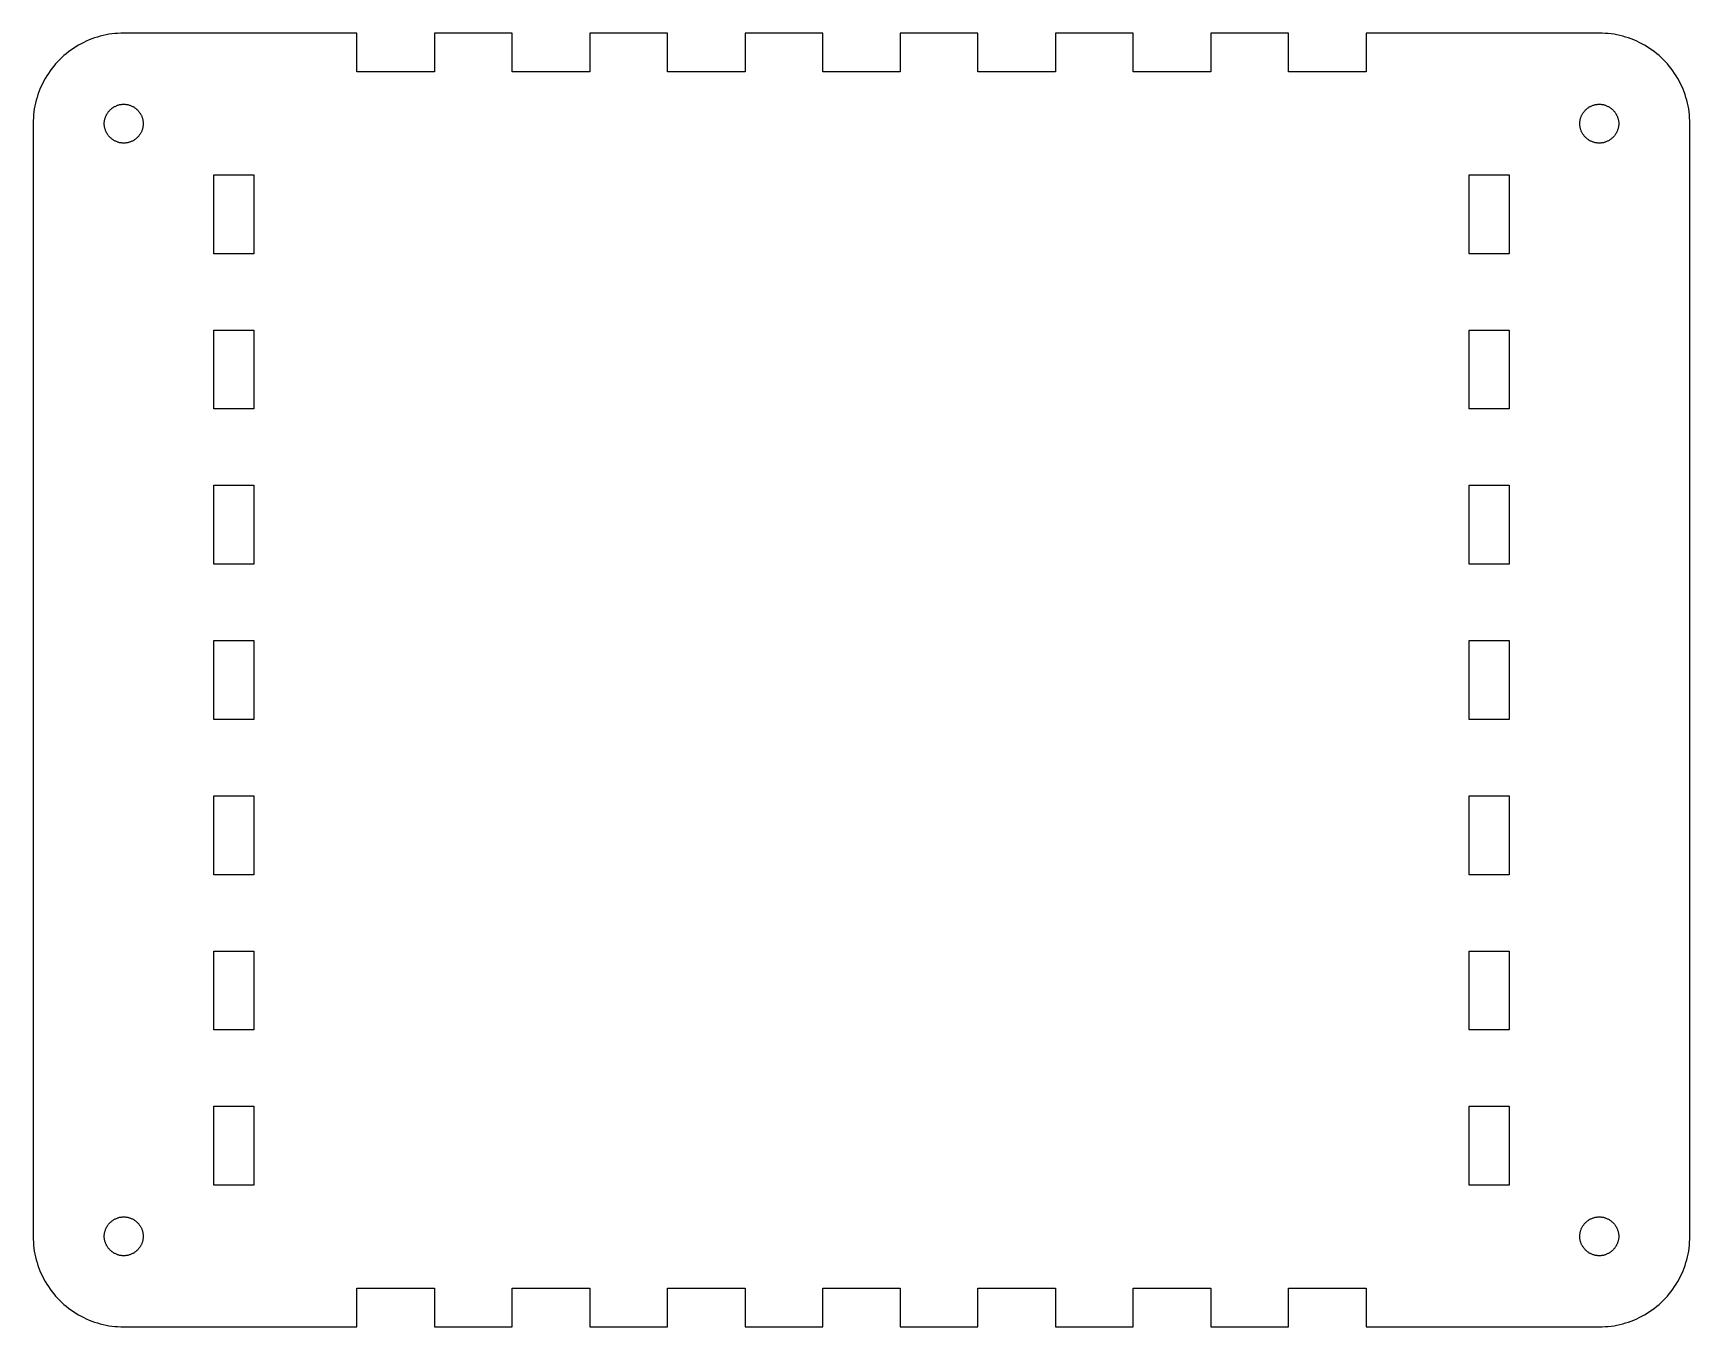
# Model space of a CAD drawing. Header units: millimetres. Extents: x 10 to 212, y 10 to 441.
# Drawn here: x 10 to 138, y 213 to 313 of the extents above; entities that cross this region are included whole.
import ezdxf

# ---------------------------------------------------------------- set-up
doc = ezdxf.new("R2010")
doc.units = ezdxf.units.MM
doc.layers.add('CUT', color=250, linetype='Continuous')
doc.layers.add('HOLES', color=5, linetype='Continuous')

msp = doc.modelspace()

# ---------------------------------------------------------------- linework, layer by layer
at = {"layer": 'CUT', "color": 250}
for p, q in [((14.11, 312.38), (13.91, 312.28)), ((14.32, 312.47), (14.11, 312.38)), ((14.54, 312.55), (14.32, 312.47)), ((14.75, 312.63), (14.54, 312.55)), ((14.97, 312.7), (14.75, 312.63)), ((15.19, 312.76), (14.97, 312.7)), ((15.41, 312.82), (15.19, 312.76)), ((15.63, 312.87), (15.41, 312.82)), ((15.86, 312.91), (15.63, 312.87)), ((16.08, 312.94), (15.86, 312.91)), ((16.31, 312.97), (16.08, 312.94)), ((16.54, 312.98), (16.31, 312.97)), ((16.77, 313), (16.54, 312.98)), ((17, 313), (16.77, 313)), ((27, 313), (17, 313)), ((35, 313), (27, 313)), ((35, 310), (35, 313)), ((47, 313), (41, 313)), ((41, 313), (41, 310)), ((47, 310), (47, 313)), ((59, 313), (53, 313)), ((53, 313), (53, 310)), ((59, 310), (59, 313)), ((71, 313), (65, 313)), ((65, 313), (65, 310)), ((71, 310), (71, 313)), ((83, 313), (77, 313)), ((77, 313), (77, 310)), ((83, 310), (83, 313)), ((95, 313), (89, 313)), ((89, 313), (89, 310)), ((95, 310), (95, 313)), ((107, 313), (101, 313)), ((101, 313), (101, 310)), ((107, 310), (107, 313)), ((121, 313), (113, 313)), ((113, 313), (113, 310)), ((131, 313), (121, 313)), ((131.23, 313), (131, 313)), ((131.46, 312.98), (131.23, 313)), ((131.69, 312.97), (131.46, 312.98)), ((131.92, 312.94), (131.69, 312.97)), ((132.14, 312.91), (131.92, 312.94)), ((132.37, 312.87), (132.14, 312.91)), ((132.59, 312.82), (132.37, 312.87)), ((132.81, 312.76), (132.59, 312.82)), ((133.03, 312.7), (132.81, 312.76)), ((133.25, 312.63), (133.03, 312.7)), ((133.46, 312.55), (133.25, 312.63)), ((133.68, 312.47), (133.46, 312.55)), ((133.89, 312.38), (133.68, 312.47)), ((134.09, 312.28), (133.89, 312.38)), ((12.21, 311.11), (12.05, 310.95)), ((12.38, 311.26), (12.21, 311.11)), ((12.56, 311.41), (12.38, 311.26)), ((12.74, 311.55), (12.56, 311.41)), ((12.92, 311.69), (12.74, 311.55)), ((13.11, 311.82), (12.92, 311.69)), ((13.3, 311.94), (13.11, 311.82)), ((13.5, 312.06), (13.3, 311.94)), ((13.7, 312.17), (13.5, 312.06)), ((13.91, 312.28), (13.7, 312.17)), ((134.3, 312.17), (134.09, 312.28)), ((134.5, 312.06), (134.3, 312.17)), ((134.7, 311.94), (134.5, 312.06)), ((134.89, 311.82), (134.7, 311.94)), ((135.08, 311.69), (134.89, 311.82)), ((135.26, 311.55), (135.08, 311.69)), ((135.44, 311.41), (135.26, 311.55)), ((135.62, 311.26), (135.44, 311.41)), ((135.79, 311.11), (135.62, 311.26)), ((135.95, 310.95), (135.79, 311.11)), ((11.18, 309.89), (11.06, 309.7)), ((11.31, 310.08), (11.18, 309.89)), ((11.45, 310.26), (11.31, 310.08)), ((11.59, 310.44), (11.45, 310.26)), ((11.74, 310.62), (11.59, 310.44)), ((11.89, 310.79), (11.74, 310.62)), ((12.05, 310.95), (11.89, 310.79)), ((41, 310), (35, 310)), ((53, 310), (47, 310)), ((65, 310), (59, 310)), ((77, 310), (71, 310)), ((89, 310), (83, 310)), ((101, 310), (95, 310)), ((113, 310), (107, 310)), ((136.11, 310.79), (135.95, 310.95)), ((136.26, 310.62), (136.11, 310.79)), ((136.41, 310.44), (136.26, 310.62)), ((136.55, 310.26), (136.41, 310.44)), ((136.69, 310.08), (136.55, 310.26)), ((136.82, 309.89), (136.69, 310.08)), ((136.94, 309.7), (136.82, 309.89)), ((10.53, 308.68), (10.45, 308.46)), ((10.62, 308.89), (10.53, 308.68)), ((10.72, 309.09), (10.62, 308.89)), ((10.83, 309.3), (10.72, 309.09)), ((10.94, 309.5), (10.83, 309.3)), ((11.06, 309.7), (10.94, 309.5)), ((137.06, 309.5), (136.94, 309.7)), ((137.17, 309.3), (137.06, 309.5)), ((137.28, 309.09), (137.17, 309.3)), ((137.38, 308.89), (137.28, 309.09)), ((137.47, 308.68), (137.38, 308.89)), ((137.55, 308.46), (137.47, 308.68)), ((10.13, 307.37), (10.09, 307.14)), ((10.18, 307.59), (10.13, 307.37)), ((10.24, 307.81), (10.18, 307.59)), ((10.3, 308.03), (10.24, 307.81)), ((10.37, 308.25), (10.3, 308.03)), ((10.45, 308.46), (10.37, 308.25)), ((137.63, 308.25), (137.55, 308.46)), ((137.7, 308.03), (137.63, 308.25)), ((137.76, 307.81), (137.7, 308.03)), ((137.82, 307.59), (137.76, 307.81)), ((137.87, 307.37), (137.82, 307.59)), ((137.91, 307.14), (137.87, 307.37)), ((10.02, 306.46), (10, 306.23)), ((10, 306.23), (10, 306)), ((10, 306), (10, 220)), ((10.03, 306.69), (10.02, 306.46)), ((10.06, 306.92), (10.03, 306.69)), ((10.09, 307.14), (10.06, 306.92)), ((137.94, 306.92), (137.91, 307.14)), ((137.97, 306.69), (137.94, 306.92)), ((137.98, 306.46), (137.97, 306.69)), ((138, 306.23), (137.98, 306.46)), ((138, 306), (138, 306.23)), ((138, 220), (138, 306)), ((10, 220), (10, 219.77)), ((10, 219.77), (10.02, 219.54)), ((10.02, 219.54), (10.03, 219.31)), ((10.03, 219.31), (10.06, 219.08)), ((10.06, 219.08), (10.09, 218.86)), ((137.91, 218.86), (137.94, 219.08)), ((137.94, 219.08), (137.97, 219.31)), ((137.97, 219.31), (137.98, 219.54)), ((137.98, 219.54), (138, 219.77)), ((138, 219.77), (138, 220)), ((10.09, 218.86), (10.13, 218.63)), ((10.13, 218.63), (10.18, 218.41)), ((10.18, 218.41), (10.24, 218.19)), ((10.24, 218.19), (10.3, 217.97)), ((10.3, 217.97), (10.37, 217.75)), ((10.37, 217.75), (10.45, 217.54)), ((137.55, 217.54), (137.63, 217.75)), ((137.63, 217.75), (137.7, 217.97)), ((137.7, 217.97), (137.76, 218.19)), ((137.76, 218.19), (137.82, 218.41)), ((137.82, 218.41), (137.87, 218.63)), ((137.87, 218.63), (137.91, 218.86)), ((10.45, 217.54), (10.53, 217.32)), ((10.53, 217.32), (10.62, 217.11)), ((10.62, 217.11), (10.72, 216.91)), ((10.72, 216.91), (10.83, 216.7)), ((10.83, 216.7), (10.94, 216.5)), ((10.94, 216.5), (11.06, 216.3)), ((136.94, 216.3), (137.06, 216.5)), ((137.06, 216.5), (137.17, 216.7)), ((137.17, 216.7), (137.28, 216.91)), ((137.28, 216.91), (137.38, 217.11)), ((137.38, 217.11), (137.47, 217.32)), ((137.47, 217.32), (137.55, 217.54)), ((11.06, 216.3), (11.18, 216.11)), ((11.18, 216.11), (11.31, 215.92)), ((11.31, 215.92), (11.45, 215.74)), ((11.45, 215.74), (11.59, 215.56)), ((11.59, 215.56), (11.74, 215.38)), ((11.74, 215.38), (11.89, 215.21)), ((11.89, 215.21), (12.05, 215.05)), ((12.05, 215.05), (12.21, 214.89)), ((35, 213), (35, 216)), ((35, 216), (41, 216)), ((41, 216), (41, 213)), ((47, 213), (47, 216)), ((47, 216), (53, 216)), ((53, 216), (53, 213)), ((59, 213), (59, 216)), ((59, 216), (65, 216)), ((65, 216), (65, 213)), ((71, 213), (71, 216)), ((71, 216), (77, 216)), ((77, 216), (77, 213)), ((83, 213), (83, 216)), ((83, 216), (89, 216)), ((89, 216), (89, 213)), ((95, 213), (95, 216)), ((95, 216), (101, 216)), ((101, 216), (101, 213)), ((107, 213), (107, 216)), ((107, 216), (113, 216)), ((113, 216), (113, 213)), ((135.79, 214.89), (135.95, 215.05)), ((135.95, 215.05), (136.11, 215.21)), ((136.11, 215.21), (136.26, 215.38)), ((136.26, 215.38), (136.41, 215.56)), ((136.41, 215.56), (136.55, 215.74)), ((136.55, 215.74), (136.69, 215.92)), ((136.69, 215.92), (136.82, 216.11)), ((136.82, 216.11), (136.94, 216.3)), ((12.21, 214.89), (12.38, 214.74)), ((12.38, 214.74), (12.56, 214.59)), ((12.56, 214.59), (12.74, 214.45)), ((12.74, 214.45), (12.92, 214.31)), ((12.92, 214.31), (13.11, 214.18)), ((13.11, 214.18), (13.3, 214.06)), ((13.3, 214.06), (13.5, 213.94)), ((13.5, 213.94), (13.7, 213.83)), ((13.7, 213.83), (13.91, 213.72)), ((134.09, 213.72), (134.3, 213.83)), ((134.3, 213.83), (134.5, 213.94)), ((134.5, 213.94), (134.7, 214.06)), ((134.7, 214.06), (134.89, 214.18)), ((134.89, 214.18), (135.08, 214.31)), ((135.08, 214.31), (135.26, 214.45)), ((135.26, 214.45), (135.44, 214.59)), ((135.44, 214.59), (135.62, 214.74)), ((135.62, 214.74), (135.79, 214.89)), ((13.91, 213.72), (14.11, 213.62)), ((14.11, 213.62), (14.32, 213.53)), ((14.32, 213.53), (14.54, 213.45)), ((14.54, 213.45), (14.75, 213.37)), ((14.75, 213.37), (14.97, 213.3)), ((14.97, 213.3), (15.19, 213.24)), ((15.19, 213.24), (15.41, 213.18)), ((15.41, 213.18), (15.63, 213.13)), ((15.63, 213.13), (15.86, 213.09)), ((15.86, 213.09), (16.08, 213.06)), ((16.08, 213.06), (16.31, 213.03)), ((16.31, 213.03), (16.54, 213.02)), ((16.54, 213.02), (16.77, 213)), ((16.77, 213), (17, 213)), ((17, 213), (27, 213)), ((27, 213), (35, 213)), ((41, 213), (47, 213)), ((53, 213), (59, 213)), ((65, 213), (71, 213)), ((77, 213), (83, 213)), ((89, 213), (95, 213)), ((101, 213), (107, 213)), ((113, 213), (121, 213)), ((121, 213), (131, 213)), ((131, 213), (131.23, 213)), ((131.23, 213), (131.46, 213.02)), ((131.46, 213.02), (131.69, 213.03)), ((131.69, 213.03), (131.92, 213.06)), ((131.92, 213.06), (132.14, 213.09)), ((132.14, 213.09), (132.37, 213.13)), ((132.37, 213.13), (132.59, 213.18)), ((132.59, 213.18), (132.81, 213.24)), ((132.81, 213.24), (133.03, 213.3)), ((133.03, 213.3), (133.25, 213.37)), ((133.25, 213.37), (133.46, 213.45)), ((133.46, 213.45), (133.68, 213.53)), ((133.68, 213.53), (133.89, 213.62)), ((133.89, 213.62), (134.09, 213.72))]:
    msp.add_line(p, q, dxfattribs=at)
at = {"layer": 'HOLES', "color": 5}
for p, q in [((16.06, 307.17), (16.1, 307.2)), ((16.1, 307.2), (16.14, 307.23)), ((16.14, 307.23), (16.19, 307.26)), ((16.19, 307.26), (16.23, 307.29)), ((16.23, 307.29), (16.28, 307.32)), ((16.28, 307.32), (16.33, 307.34)), ((16.33, 307.34), (16.38, 307.36)), ((16.38, 307.36), (16.43, 307.39)), ((16.43, 307.39), (16.47, 307.41)), ((16.47, 307.41), (16.53, 307.42)), ((16.53, 307.42), (16.58, 307.44)), ((16.58, 307.44), (16.63, 307.45)), ((16.63, 307.45), (16.68, 307.47)), ((16.68, 307.47), (16.73, 307.48)), ((16.73, 307.48), (16.79, 307.48)), ((16.79, 307.48), (16.84, 307.49)), ((16.84, 307.49), (16.89, 307.5)), ((16.89, 307.5), (16.95, 307.5)), ((16.95, 307.5), (17, 307.5)), ((17, 307.5), (17.05, 307.5)), ((17.05, 307.5), (17.11, 307.5)), ((17.11, 307.5), (17.16, 307.49)), ((17.16, 307.49), (17.21, 307.48)), ((17.21, 307.48), (17.27, 307.48)), ((17.27, 307.48), (17.32, 307.47)), ((17.32, 307.47), (17.37, 307.45)), ((17.37, 307.45), (17.42, 307.44)), ((17.42, 307.44), (17.47, 307.42)), ((17.47, 307.42), (17.53, 307.41)), ((17.53, 307.41), (17.57, 307.39)), ((17.57, 307.39), (17.62, 307.36)), ((17.62, 307.36), (17.67, 307.34)), ((17.67, 307.34), (17.72, 307.32)), ((17.72, 307.32), (17.77, 307.29)), ((17.77, 307.29), (17.81, 307.26)), ((17.81, 307.26), (17.86, 307.23)), ((17.86, 307.23), (17.9, 307.2)), ((17.9, 307.2), (17.94, 307.17)), ((130.06, 307.17), (130.1, 307.2)), ((130.1, 307.2), (130.14, 307.23)), ((130.14, 307.23), (130.19, 307.26)), ((130.19, 307.26), (130.23, 307.29)), ((130.23, 307.29), (130.28, 307.32)), ((130.28, 307.32), (130.33, 307.34)), ((130.33, 307.34), (130.38, 307.36)), ((130.38, 307.36), (130.43, 307.39)), ((130.43, 307.39), (130.48, 307.41)), ((130.48, 307.41), (130.53, 307.42)), ((130.53, 307.42), (130.58, 307.44)), ((130.58, 307.44), (130.63, 307.45)), ((130.63, 307.45), (130.68, 307.47)), ((130.68, 307.47), (130.73, 307.48)), ((130.73, 307.48), (130.79, 307.48)), ((130.79, 307.48), (130.84, 307.49)), ((130.84, 307.49), (130.89, 307.5)), ((130.89, 307.5), (130.95, 307.5)), ((130.95, 307.5), (131, 307.5)), ((131, 307.5), (131.05, 307.5)), ((131.05, 307.5), (131.11, 307.5)), ((131.11, 307.5), (131.16, 307.49)), ((131.16, 307.49), (131.21, 307.49)), ((131.21, 307.49), (131.27, 307.48)), ((131.27, 307.48), (131.32, 307.47)), ((131.32, 307.47), (131.37, 307.45)), ((131.37, 307.45), (131.42, 307.44)), ((131.42, 307.44), (131.47, 307.42)), ((131.47, 307.42), (131.52, 307.41)), ((131.52, 307.41), (131.57, 307.39)), ((131.57, 307.39), (131.62, 307.36)), ((131.62, 307.36), (131.67, 307.34)), ((131.67, 307.34), (131.72, 307.32)), ((131.72, 307.32), (131.76, 307.29)), ((131.76, 307.29), (131.81, 307.26)), ((131.81, 307.26), (131.85, 307.23)), ((131.85, 307.23), (131.9, 307.2)), ((131.9, 307.2), (131.94, 307.17)), ((15.5, 306.11), (15.51, 306.16)), ((15.5, 306.05), (15.5, 306.11)), ((15.5, 306), (15.5, 306.05)), ((15.5, 305.95), (15.5, 306)), ((15.5, 305.89), (15.5, 305.95)), ((15.51, 306.16), (15.52, 306.21)), ((15.52, 306.27), (15.53, 306.32)), ((15.52, 306.21), (15.52, 306.27)), ((15.53, 306.32), (15.55, 306.37)), ((15.55, 306.37), (15.56, 306.42)), ((15.56, 306.42), (15.58, 306.47)), ((15.58, 306.47), (15.59, 306.52)), ((15.59, 306.52), (15.61, 306.57)), ((15.61, 306.57), (15.64, 306.62)), ((15.64, 306.62), (15.66, 306.67)), ((15.66, 306.67), (15.68, 306.72)), ((15.68, 306.72), (15.71, 306.76)), ((15.71, 306.76), (15.74, 306.81)), ((15.74, 306.81), (15.77, 306.85)), ((15.77, 306.85), (15.8, 306.9)), ((15.8, 306.9), (15.83, 306.94)), ((15.83, 306.94), (15.87, 306.98)), ((15.87, 306.98), (15.9, 307.02)), ((15.9, 307.02), (15.94, 307.06)), ((15.94, 307.06), (15.98, 307.1)), ((15.98, 307.1), (16.02, 307.13)), ((16.02, 307.13), (16.06, 307.17)), ((17.94, 307.17), (17.98, 307.13)), ((17.98, 307.13), (18.02, 307.1)), ((18.02, 307.1), (18.06, 307.06)), ((18.06, 307.06), (18.1, 307.02)), ((18.1, 307.02), (18.13, 306.98)), ((18.13, 306.98), (18.17, 306.94)), ((18.17, 306.94), (18.2, 306.9)), ((18.2, 306.9), (18.23, 306.85)), ((18.23, 306.85), (18.26, 306.81)), ((18.26, 306.81), (18.29, 306.76)), ((18.29, 306.76), (18.32, 306.72)), ((18.32, 306.72), (18.34, 306.67)), ((18.34, 306.67), (18.36, 306.62)), ((18.36, 306.62), (18.39, 306.57)), ((18.39, 306.57), (18.41, 306.52)), ((18.41, 306.52), (18.42, 306.47)), ((18.42, 306.47), (18.44, 306.42)), ((18.44, 306.42), (18.45, 306.37)), ((18.45, 306.37), (18.47, 306.32)), ((18.47, 306.32), (18.48, 306.27)), ((18.48, 306.27), (18.48, 306.21)), ((18.48, 306.21), (18.49, 306.16)), ((18.49, 306.16), (18.5, 306.11)), ((18.5, 306.11), (18.5, 306.05)), ((18.5, 306.05), (18.5, 306)), ((18.5, 306), (18.5, 305.95)), ((18.5, 305.95), (18.5, 305.89)), ((129.5, 306.11), (129.51, 306.16)), ((129.5, 306.05), (129.5, 306.11)), ((129.5, 306), (129.5, 306.05)), ((129.5, 305.95), (129.5, 306)), ((129.5, 305.89), (129.5, 305.95)), ((129.51, 306.16), (129.52, 306.21)), ((129.52, 306.27), (129.53, 306.32)), ((129.52, 306.21), (129.52, 306.27)), ((129.53, 306.32), (129.55, 306.37)), ((129.55, 306.37), (129.56, 306.42)), ((129.56, 306.42), (129.58, 306.47)), ((129.58, 306.47), (129.59, 306.52)), ((129.59, 306.52), (129.61, 306.57)), ((129.61, 306.57), (129.64, 306.62)), ((129.64, 306.62), (129.66, 306.67)), ((129.66, 306.67), (129.68, 306.72)), ((129.68, 306.72), (129.71, 306.77)), ((129.71, 306.77), (129.74, 306.81)), ((129.74, 306.81), (129.77, 306.86)), ((129.77, 306.86), (129.8, 306.9)), ((129.8, 306.9), (129.83, 306.94)), ((129.83, 306.94), (129.87, 306.98)), ((129.87, 306.98), (129.9, 307.02)), ((129.9, 307.02), (129.94, 307.06)), ((129.94, 307.06), (129.98, 307.1)), ((129.98, 307.1), (130.02, 307.13)), ((130.02, 307.13), (130.06, 307.17)), ((131.94, 307.17), (131.98, 307.13)), ((131.98, 307.13), (132.02, 307.1)), ((132.02, 307.1), (132.06, 307.06)), ((132.06, 307.06), (132.1, 307.02)), ((132.1, 307.02), (132.13, 306.98)), ((132.13, 306.98), (132.17, 306.94)), ((132.17, 306.94), (132.2, 306.9)), ((132.2, 306.9), (132.23, 306.86)), ((132.23, 306.86), (132.26, 306.81)), ((132.26, 306.81), (132.29, 306.77)), ((132.29, 306.77), (132.32, 306.72)), ((132.32, 306.72), (132.34, 306.67)), ((132.34, 306.67), (132.36, 306.62)), ((132.36, 306.62), (132.39, 306.57)), ((132.39, 306.57), (132.41, 306.53)), ((132.41, 306.53), (132.42, 306.47)), ((132.42, 306.47), (132.44, 306.42)), ((132.44, 306.42), (132.45, 306.37)), ((132.45, 306.37), (132.47, 306.32)), ((132.47, 306.32), (132.48, 306.27)), ((132.48, 306.27), (132.48, 306.21)), ((132.48, 306.21), (132.49, 306.16)), ((132.49, 306.16), (132.5, 306.11)), ((132.5, 306.11), (132.5, 306.05)), ((132.5, 306.05), (132.5, 306)), ((132.5, 306), (132.5, 305.95)), ((132.5, 305.95), (132.5, 305.89)), ((15.51, 305.84), (15.5, 305.89)), ((15.52, 305.79), (15.51, 305.84)), ((15.52, 305.73), (15.52, 305.79)), ((15.53, 305.68), (15.52, 305.73)), ((15.55, 305.63), (15.53, 305.68)), ((15.56, 305.58), (15.55, 305.63)), ((15.58, 305.53), (15.56, 305.58)), ((15.59, 305.48), (15.58, 305.53)), ((15.61, 305.43), (15.59, 305.48)), ((15.64, 305.38), (15.61, 305.43)), ((15.66, 305.33), (15.64, 305.38)), ((15.68, 305.28), (15.66, 305.33)), ((15.71, 305.23), (15.68, 305.28)), ((15.74, 305.19), (15.71, 305.23)), ((15.77, 305.14), (15.74, 305.19)), ((15.8, 305.1), (15.77, 305.14)), ((15.83, 305.06), (15.8, 305.1)), ((15.87, 305.02), (15.83, 305.06)), ((15.9, 304.98), (15.87, 305.02)), ((15.94, 304.94), (15.9, 304.98)), ((15.98, 304.9), (15.94, 304.94)), ((16.02, 304.87), (15.98, 304.9)), ((16.06, 304.83), (16.02, 304.87)), ((16.1, 304.8), (16.06, 304.83)), ((16.14, 304.77), (16.1, 304.8)), ((16.19, 304.74), (16.14, 304.77)), ((16.23, 304.71), (16.19, 304.74)), ((16.28, 304.68), (16.23, 304.71)), ((16.33, 304.66), (16.28, 304.68)), ((16.38, 304.64), (16.33, 304.66)), ((17.67, 304.66), (17.62, 304.64)), ((17.72, 304.68), (17.67, 304.66)), ((17.77, 304.71), (17.72, 304.68)), ((17.81, 304.74), (17.77, 304.71)), ((17.86, 304.77), (17.81, 304.74)), ((17.9, 304.8), (17.86, 304.77)), ((17.94, 304.83), (17.9, 304.8)), ((17.98, 304.87), (17.94, 304.83)), ((18.02, 304.9), (17.98, 304.87)), ((18.06, 304.94), (18.02, 304.9)), ((18.1, 304.98), (18.06, 304.94)), ((18.13, 305.02), (18.1, 304.98)), ((18.17, 305.06), (18.13, 305.02)), ((18.2, 305.1), (18.17, 305.06)), ((18.23, 305.14), (18.2, 305.1)), ((18.26, 305.19), (18.23, 305.14)), ((18.29, 305.23), (18.26, 305.19)), ((18.32, 305.28), (18.29, 305.23)), ((18.34, 305.33), (18.32, 305.28)), ((18.36, 305.38), (18.34, 305.33)), ((18.39, 305.43), (18.36, 305.38)), ((18.41, 305.48), (18.39, 305.43)), ((18.42, 305.53), (18.41, 305.48)), ((18.44, 305.58), (18.42, 305.53)), ((18.45, 305.63), (18.44, 305.58)), ((18.47, 305.68), (18.45, 305.63)), ((18.48, 305.73), (18.47, 305.68)), ((18.49, 305.84), (18.48, 305.79)), ((18.48, 305.79), (18.48, 305.73)), ((18.5, 305.89), (18.49, 305.84)), ((129.51, 305.84), (129.5, 305.89)), ((129.52, 305.79), (129.51, 305.84)), ((129.52, 305.73), (129.52, 305.79)), ((129.53, 305.68), (129.52, 305.73)), ((129.55, 305.63), (129.53, 305.68)), ((129.56, 305.58), (129.55, 305.63)), ((129.58, 305.53), (129.56, 305.58)), ((129.59, 305.48), (129.58, 305.53)), ((129.61, 305.43), (129.59, 305.48)), ((129.64, 305.38), (129.61, 305.43)), ((129.66, 305.33), (129.64, 305.38)), ((129.68, 305.28), (129.66, 305.33)), ((129.71, 305.23), (129.68, 305.28)), ((129.74, 305.19), (129.71, 305.23)), ((129.77, 305.14), (129.74, 305.19)), ((129.8, 305.1), (129.77, 305.14)), ((129.83, 305.06), (129.8, 305.1)), ((129.87, 305.02), (129.83, 305.06)), ((129.9, 304.98), (129.87, 305.02)), ((129.94, 304.94), (129.9, 304.98)), ((129.98, 304.9), (129.94, 304.94)), ((130.02, 304.87), (129.98, 304.9)), ((130.06, 304.83), (130.02, 304.87)), ((130.1, 304.8), (130.06, 304.83)), ((130.14, 304.77), (130.1, 304.8)), ((130.19, 304.74), (130.14, 304.77)), ((130.23, 304.71), (130.19, 304.74)), ((130.28, 304.68), (130.23, 304.71)), ((130.33, 304.66), (130.28, 304.68)), ((130.38, 304.64), (130.33, 304.66)), ((131.67, 304.66), (131.62, 304.64)), ((131.72, 304.68), (131.67, 304.66)), ((131.76, 304.71), (131.72, 304.68)), ((131.81, 304.74), (131.76, 304.71)), ((131.85, 304.77), (131.81, 304.74)), ((131.9, 304.8), (131.85, 304.77)), ((131.94, 304.83), (131.9, 304.8)), ((131.98, 304.87), (131.94, 304.83)), ((132.02, 304.9), (131.98, 304.87)), ((132.06, 304.94), (132.02, 304.9)), ((132.1, 304.98), (132.06, 304.94)), ((132.13, 305.02), (132.1, 304.98)), ((132.17, 305.06), (132.13, 305.02)), ((132.2, 305.1), (132.17, 305.06)), ((132.23, 305.14), (132.2, 305.1)), ((132.26, 305.19), (132.23, 305.14)), ((132.29, 305.23), (132.26, 305.19)), ((132.32, 305.28), (132.29, 305.23)), ((132.34, 305.33), (132.32, 305.28)), ((132.36, 305.38), (132.34, 305.33)), ((132.39, 305.43), (132.36, 305.38)), ((132.41, 305.47), (132.39, 305.43)), ((132.42, 305.53), (132.41, 305.47)), ((132.44, 305.58), (132.42, 305.53)), ((132.45, 305.63), (132.44, 305.58)), ((132.47, 305.68), (132.45, 305.63)), ((132.48, 305.73), (132.47, 305.68)), ((132.49, 305.84), (132.48, 305.79)), ((132.48, 305.79), (132.48, 305.73)), ((132.5, 305.89), (132.49, 305.84)), ((16.43, 304.61), (16.38, 304.64)), ((16.48, 304.59), (16.43, 304.61)), ((16.53, 304.58), (16.48, 304.59)), ((16.58, 304.56), (16.53, 304.58)), ((16.63, 304.55), (16.58, 304.56)), ((16.68, 304.53), (16.63, 304.55)), ((16.73, 304.52), (16.68, 304.53)), ((16.79, 304.52), (16.73, 304.52)), ((16.84, 304.51), (16.79, 304.52)), ((16.89, 304.5), (16.84, 304.51)), ((16.95, 304.5), (16.89, 304.5)), ((17, 304.5), (16.95, 304.5)), ((17.05, 304.5), (17, 304.5)), ((17.11, 304.5), (17.05, 304.5)), ((17.16, 304.51), (17.11, 304.5)), ((17.21, 304.52), (17.16, 304.51)), ((17.27, 304.52), (17.21, 304.52)), ((17.32, 304.53), (17.27, 304.52)), ((17.37, 304.55), (17.32, 304.53)), ((17.42, 304.56), (17.37, 304.55)), ((17.47, 304.58), (17.42, 304.56)), ((17.52, 304.59), (17.47, 304.58)), ((17.57, 304.61), (17.52, 304.59)), ((17.62, 304.64), (17.57, 304.61)), ((130.43, 304.61), (130.38, 304.64)), ((130.48, 304.59), (130.43, 304.61)), ((130.53, 304.58), (130.48, 304.59)), ((130.58, 304.56), (130.53, 304.58)), ((130.63, 304.55), (130.58, 304.56)), ((130.68, 304.53), (130.63, 304.55)), ((130.73, 304.52), (130.68, 304.53)), ((130.79, 304.52), (130.73, 304.52)), ((130.84, 304.51), (130.79, 304.52)), ((130.89, 304.5), (130.84, 304.51)), ((130.95, 304.5), (130.89, 304.5)), ((131, 304.5), (130.95, 304.5)), ((131.05, 304.5), (131, 304.5)), ((131.11, 304.5), (131.05, 304.5)), ((131.16, 304.51), (131.11, 304.5)), ((131.21, 304.51), (131.16, 304.51)), ((131.27, 304.52), (131.21, 304.51)), ((131.32, 304.53), (131.27, 304.52)), ((131.37, 304.55), (131.32, 304.53)), ((131.42, 304.56), (131.37, 304.55)), ((131.47, 304.58), (131.42, 304.56)), ((131.52, 304.59), (131.47, 304.58)), ((131.57, 304.61), (131.52, 304.59)), ((131.62, 304.64), (131.57, 304.61)), ((23.95, 302.05), (27.05, 302.05)), ((23.95, 295.95), (23.95, 302.05)), ((27.05, 302.05), (27.05, 295.95)), ((120.95, 302.05), (124.05, 302.05)), ((120.95, 295.95), (120.95, 302.05)), ((124.05, 302.05), (124.05, 295.95)), ((27.05, 295.95), (23.95, 295.95)), ((124.05, 295.95), (120.95, 295.95)), ((23.95, 290.05), (27.05, 290.05)), ((23.95, 283.95), (23.95, 290.05)), ((27.05, 290.05), (27.05, 283.95)), ((120.95, 290.05), (124.05, 290.05)), ((120.95, 283.95), (120.95, 290.05)), ((124.05, 290.05), (124.05, 283.95)), ((27.05, 283.95), (23.95, 283.95)), ((124.05, 283.95), (120.95, 283.95)), ((23.95, 278.05), (27.05, 278.05)), ((23.95, 271.95), (23.95, 278.05)), ((27.05, 278.05), (27.05, 271.95)), ((120.95, 278.05), (124.05, 278.05)), ((120.95, 271.95), (120.95, 278.05)), ((124.05, 278.05), (124.05, 271.95)), ((27.05, 271.95), (23.95, 271.95)), ((124.05, 271.95), (120.95, 271.95)), ((23.95, 266.05), (27.05, 266.05)), ((23.95, 259.95), (23.95, 266.05)), ((27.05, 266.05), (27.05, 259.95)), ((120.95, 266.05), (124.05, 266.05)), ((120.95, 259.95), (120.95, 266.05)), ((124.05, 266.05), (124.05, 259.95)), ((27.05, 259.95), (23.95, 259.95)), ((124.05, 259.95), (120.95, 259.95)), ((23.95, 254.05), (27.05, 254.05)), ((23.95, 247.95), (23.95, 254.05)), ((27.05, 254.05), (27.05, 247.95)), ((120.95, 254.05), (124.05, 254.05)), ((120.95, 247.95), (120.95, 254.05)), ((124.05, 254.05), (124.05, 247.95)), ((27.05, 247.95), (23.95, 247.95)), ((124.05, 247.95), (120.95, 247.95)), ((23.95, 242.05), (27.05, 242.05)), ((23.95, 235.95), (23.95, 242.05)), ((27.05, 242.05), (27.05, 235.95)), ((120.95, 242.05), (124.05, 242.05)), ((120.95, 235.95), (120.95, 242.05)), ((124.05, 242.05), (124.05, 235.95)), ((27.05, 235.95), (23.95, 235.95)), ((124.05, 235.95), (120.95, 235.95)), ((23.95, 230.05), (27.05, 230.05)), ((23.95, 223.95), (23.95, 230.05)), ((27.05, 230.05), (27.05, 223.95)), ((120.95, 230.05), (124.05, 230.05)), ((120.95, 223.95), (120.95, 230.05)), ((124.05, 230.05), (124.05, 223.95)), ((27.05, 223.95), (23.95, 223.95)), ((124.05, 223.95), (120.95, 223.95)), ((16.58, 221.44), (16.63, 221.45)), ((16.63, 221.45), (16.68, 221.47)), ((16.68, 221.47), (16.73, 221.48)), ((16.73, 221.48), (16.79, 221.49)), ((16.79, 221.49), (16.84, 221.49)), ((16.84, 221.49), (16.89, 221.5)), ((16.89, 221.5), (16.95, 221.5)), ((16.95, 221.5), (17, 221.5)), ((17, 221.5), (17.05, 221.5)), ((17.05, 221.5), (17.11, 221.5)), ((17.11, 221.5), (17.16, 221.49)), ((17.16, 221.49), (17.21, 221.48)), ((17.21, 221.48), (17.27, 221.48)), ((17.27, 221.48), (17.32, 221.47)), ((17.32, 221.47), (17.37, 221.45)), ((17.37, 221.45), (17.42, 221.44)), ((130.58, 221.44), (130.63, 221.45)), ((130.63, 221.45), (130.68, 221.47)), ((130.68, 221.47), (130.73, 221.48)), ((130.73, 221.48), (130.79, 221.48)), ((130.79, 221.48), (130.84, 221.49)), ((130.84, 221.49), (130.89, 221.5)), ((130.89, 221.5), (130.95, 221.5)), ((130.95, 221.5), (131, 221.5)), ((131, 221.5), (131.05, 221.5)), ((131.05, 221.5), (131.11, 221.5)), ((131.11, 221.5), (131.16, 221.49)), ((131.16, 221.49), (131.21, 221.48)), ((131.21, 221.48), (131.27, 221.48)), ((131.27, 221.48), (131.32, 221.47)), ((131.32, 221.47), (131.37, 221.45)), ((131.37, 221.45), (131.42, 221.44)), ((15.5, 220.11), (15.51, 220.16)), ((15.51, 220.16), (15.52, 220.21)), ((15.52, 220.27), (15.53, 220.32)), ((15.52, 220.21), (15.52, 220.27)), ((15.53, 220.32), (15.55, 220.37)), ((15.55, 220.37), (15.56, 220.42)), ((15.56, 220.42), (15.58, 220.47)), ((15.58, 220.47), (15.59, 220.53)), ((15.59, 220.53), (15.61, 220.57)), ((15.61, 220.57), (15.64, 220.62)), ((15.64, 220.62), (15.66, 220.67)), ((15.66, 220.67), (15.68, 220.72)), ((15.68, 220.72), (15.71, 220.77)), ((15.71, 220.77), (15.74, 220.81)), ((15.74, 220.81), (15.77, 220.86)), ((15.77, 220.86), (15.8, 220.9)), ((15.8, 220.9), (15.83, 220.94)), ((15.83, 220.94), (15.87, 220.98)), ((15.87, 220.98), (15.9, 221.02)), ((15.9, 221.02), (15.94, 221.06)), ((15.94, 221.06), (15.98, 221.1)), ((15.98, 221.1), (16.02, 221.13)), ((16.02, 221.13), (16.06, 221.17)), ((16.06, 221.17), (16.1, 221.2)), ((16.1, 221.2), (16.15, 221.23)), ((16.15, 221.23), (16.19, 221.26)), ((16.19, 221.26), (16.24, 221.29)), ((16.24, 221.29), (16.28, 221.32)), ((16.28, 221.32), (16.33, 221.34)), ((16.33, 221.34), (16.38, 221.36)), ((16.38, 221.36), (16.43, 221.39)), ((16.43, 221.39), (16.48, 221.41)), ((16.48, 221.41), (16.53, 221.42)), ((16.53, 221.42), (16.58, 221.44)), ((17.42, 221.44), (17.47, 221.42)), ((17.47, 221.42), (17.52, 221.41)), ((17.52, 221.41), (17.57, 221.39)), ((17.57, 221.39), (17.62, 221.36)), ((17.62, 221.36), (17.67, 221.34)), ((17.67, 221.34), (17.72, 221.32)), ((17.72, 221.32), (17.77, 221.29)), ((17.77, 221.29), (17.81, 221.26)), ((17.81, 221.26), (17.86, 221.23)), ((17.86, 221.23), (17.9, 221.2)), ((17.9, 221.2), (17.94, 221.17)), ((17.94, 221.17), (17.98, 221.13)), ((17.98, 221.13), (18.02, 221.1)), ((18.02, 221.1), (18.06, 221.06)), ((18.06, 221.06), (18.1, 221.02)), ((18.1, 221.02), (18.13, 220.98)), ((18.13, 220.98), (18.17, 220.94)), ((18.17, 220.94), (18.2, 220.9)), ((18.2, 220.9), (18.23, 220.86)), ((18.23, 220.86), (18.26, 220.81)), ((18.26, 220.81), (18.29, 220.77)), ((18.29, 220.77), (18.32, 220.72)), ((18.32, 220.72), (18.34, 220.67)), ((18.34, 220.67), (18.36, 220.62)), ((18.36, 220.62), (18.39, 220.57)), ((18.39, 220.57), (18.41, 220.52)), ((18.41, 220.52), (18.42, 220.47)), ((18.42, 220.47), (18.44, 220.42)), ((18.44, 220.42), (18.45, 220.37)), ((18.45, 220.37), (18.47, 220.32)), ((18.47, 220.32), (18.48, 220.27)), ((18.48, 220.27), (18.48, 220.21)), ((18.48, 220.21), (18.49, 220.16)), ((18.49, 220.16), (18.5, 220.11)), ((129.5, 220.11), (129.51, 220.16)), ((129.51, 220.16), (129.52, 220.21)), ((129.52, 220.27), (129.53, 220.32)), ((129.52, 220.21), (129.52, 220.27)), ((129.53, 220.32), (129.55, 220.37)), ((129.55, 220.37), (129.56, 220.42)), ((129.56, 220.42), (129.58, 220.47)), ((129.58, 220.47), (129.59, 220.52)), ((129.59, 220.52), (129.61, 220.57)), ((129.61, 220.57), (129.64, 220.62)), ((129.64, 220.62), (129.66, 220.67)), ((129.66, 220.67), (129.68, 220.72)), ((129.68, 220.72), (129.71, 220.77)), ((129.71, 220.77), (129.74, 220.81)), ((129.74, 220.81), (129.77, 220.86)), ((129.77, 220.86), (129.8, 220.9)), ((129.8, 220.9), (129.83, 220.94)), ((129.83, 220.94), (129.87, 220.98)), ((129.87, 220.98), (129.9, 221.02)), ((129.9, 221.02), (129.94, 221.06)), ((129.94, 221.06), (129.98, 221.1)), ((129.98, 221.1), (130.02, 221.13)), ((130.02, 221.13), (130.06, 221.17)), ((130.06, 221.17), (130.1, 221.2)), ((130.1, 221.2), (130.14, 221.23)), ((130.14, 221.23), (130.19, 221.26)), ((130.19, 221.26), (130.23, 221.29)), ((130.23, 221.29), (130.28, 221.32)), ((130.28, 221.32), (130.33, 221.34)), ((130.33, 221.34), (130.38, 221.36)), ((130.38, 221.36), (130.43, 221.39)), ((130.43, 221.39), (130.48, 221.41)), ((130.48, 221.41), (130.53, 221.42)), ((130.53, 221.42), (130.58, 221.44)), ((131.42, 221.44), (131.47, 221.42)), ((131.47, 221.42), (131.52, 221.41)), ((131.52, 221.41), (131.57, 221.39)), ((131.57, 221.39), (131.62, 221.36)), ((131.62, 221.36), (131.67, 221.34)), ((131.67, 221.34), (131.72, 221.32)), ((131.72, 221.32), (131.77, 221.29)), ((131.77, 221.29), (131.81, 221.26)), ((131.81, 221.26), (131.86, 221.23)), ((131.86, 221.23), (131.9, 221.2)), ((131.9, 221.2), (131.94, 221.17)), ((131.94, 221.17), (131.98, 221.13)), ((131.98, 221.13), (132.02, 221.1)), ((132.02, 221.1), (132.06, 221.06)), ((132.06, 221.06), (132.1, 221.02)), ((132.1, 221.02), (132.13, 220.98)), ((132.13, 220.98), (132.17, 220.94)), ((132.17, 220.94), (132.2, 220.9)), ((132.2, 220.9), (132.23, 220.86)), ((132.23, 220.86), (132.26, 220.81)), ((132.26, 220.81), (132.29, 220.77)), ((132.29, 220.77), (132.32, 220.72)), ((132.32, 220.72), (132.34, 220.67)), ((132.34, 220.67), (132.36, 220.62)), ((132.36, 220.62), (132.39, 220.57)), ((132.39, 220.57), (132.41, 220.52)), ((132.41, 220.52), (132.42, 220.47)), ((132.42, 220.47), (132.44, 220.42)), ((132.44, 220.42), (132.45, 220.37)), ((132.45, 220.37), (132.47, 220.32)), ((132.47, 220.32), (132.48, 220.27)), ((132.48, 220.27), (132.48, 220.21)), ((132.48, 220.21), (132.49, 220.16)), ((132.49, 220.16), (132.5, 220.11)), ((15.5, 220.05), (15.5, 220.11)), ((15.5, 220), (15.5, 220.05)), ((15.5, 219.95), (15.5, 220)), ((15.5, 219.89), (15.5, 219.95)), ((15.51, 219.84), (15.5, 219.89)), ((15.52, 219.79), (15.51, 219.84)), ((15.52, 219.73), (15.52, 219.79)), ((15.53, 219.68), (15.52, 219.73)), ((15.55, 219.63), (15.53, 219.68)), ((15.56, 219.58), (15.55, 219.63)), ((15.58, 219.53), (15.56, 219.58)), ((15.59, 219.47), (15.58, 219.53)), ((15.61, 219.43), (15.59, 219.47)), ((15.64, 219.38), (15.61, 219.43)), ((15.66, 219.33), (15.64, 219.38)), ((15.68, 219.28), (15.66, 219.33)), ((15.71, 219.23), (15.68, 219.28)), ((15.74, 219.19), (15.71, 219.23)), ((15.77, 219.14), (15.74, 219.19)), ((15.8, 219.1), (15.77, 219.14)), ((15.83, 219.06), (15.8, 219.1)), ((15.87, 219.02), (15.83, 219.06)), ((15.9, 218.98), (15.87, 219.02)), ((15.94, 218.94), (15.9, 218.98)), ((15.98, 218.9), (15.94, 218.94)), ((16.02, 218.87), (15.98, 218.9)), ((18.02, 218.9), (17.98, 218.87)), ((18.06, 218.94), (18.02, 218.9)), ((18.1, 218.98), (18.06, 218.94)), ((18.13, 219.02), (18.1, 218.98)), ((18.17, 219.06), (18.13, 219.02)), ((18.2, 219.1), (18.17, 219.06)), ((18.23, 219.14), (18.2, 219.1)), ((18.26, 219.19), (18.23, 219.14)), ((18.29, 219.23), (18.26, 219.19)), ((18.32, 219.28), (18.29, 219.23)), ((18.34, 219.33), (18.32, 219.28)), ((18.36, 219.38), (18.34, 219.33)), ((18.39, 219.43), (18.36, 219.38)), ((18.41, 219.48), (18.39, 219.43)), ((18.42, 219.53), (18.41, 219.48)), ((18.44, 219.58), (18.42, 219.53)), ((18.45, 219.63), (18.44, 219.58)), ((18.47, 219.68), (18.45, 219.63)), ((18.48, 219.73), (18.47, 219.68)), ((18.49, 219.84), (18.48, 219.79)), ((18.48, 219.79), (18.48, 219.73)), ((18.5, 219.89), (18.49, 219.84)), ((18.5, 220.11), (18.5, 220.05)), ((18.5, 220.05), (18.5, 220)), ((18.5, 220), (18.5, 219.95)), ((18.5, 219.95), (18.5, 219.89)), ((129.5, 220.05), (129.5, 220.11)), ((129.5, 220), (129.5, 220.05)), ((129.5, 219.95), (129.5, 220)), ((129.5, 219.89), (129.5, 219.95)), ((129.51, 219.84), (129.5, 219.89)), ((129.51, 219.79), (129.51, 219.84)), ((129.52, 219.73), (129.51, 219.79)), ((129.53, 219.68), (129.52, 219.73)), ((129.55, 219.63), (129.53, 219.68)), ((129.56, 219.58), (129.55, 219.63)), ((129.58, 219.53), (129.56, 219.58)), ((129.59, 219.48), (129.58, 219.53)), ((129.61, 219.43), (129.59, 219.48)), ((129.64, 219.38), (129.61, 219.43)), ((129.66, 219.33), (129.64, 219.38)), ((129.68, 219.28), (129.66, 219.33)), ((129.71, 219.24), (129.68, 219.28)), ((129.74, 219.19), (129.71, 219.24)), ((129.77, 219.15), (129.74, 219.19)), ((129.8, 219.1), (129.77, 219.15)), ((129.83, 219.06), (129.8, 219.1)), ((129.87, 219.02), (129.83, 219.06)), ((129.9, 218.98), (129.87, 219.02)), ((129.94, 218.94), (129.9, 218.98)), ((129.98, 218.9), (129.94, 218.94)), ((130.02, 218.87), (129.98, 218.9)), ((132.02, 218.9), (131.98, 218.87)), ((132.06, 218.94), (132.02, 218.9)), ((132.1, 218.98), (132.06, 218.94)), ((132.13, 219.02), (132.1, 218.98)), ((132.17, 219.06), (132.13, 219.02)), ((132.2, 219.1), (132.17, 219.06)), ((132.23, 219.15), (132.2, 219.1)), ((132.26, 219.19), (132.23, 219.15)), ((132.29, 219.24), (132.26, 219.19)), ((132.32, 219.28), (132.29, 219.24)), ((132.34, 219.33), (132.32, 219.28)), ((132.36, 219.38), (132.34, 219.33)), ((132.39, 219.43), (132.36, 219.38)), ((132.41, 219.48), (132.39, 219.43)), ((132.42, 219.53), (132.41, 219.48)), ((132.44, 219.58), (132.42, 219.53)), ((132.45, 219.63), (132.44, 219.58)), ((132.47, 219.68), (132.45, 219.63)), ((132.48, 219.73), (132.47, 219.68)), ((132.49, 219.79), (132.48, 219.73)), ((132.5, 219.89), (132.49, 219.84)), ((132.49, 219.84), (132.49, 219.79)), ((132.5, 220.11), (132.5, 220.05)), ((132.5, 220.05), (132.5, 220)), ((132.5, 220), (132.5, 219.95)), ((132.5, 219.95), (132.5, 219.89)), ((16.06, 218.83), (16.02, 218.87)), ((16.1, 218.8), (16.06, 218.83)), ((16.15, 218.77), (16.1, 218.8)), ((16.19, 218.74), (16.15, 218.77)), ((16.24, 218.71), (16.19, 218.74)), ((16.28, 218.68), (16.24, 218.71)), ((16.33, 218.66), (16.28, 218.68)), ((16.38, 218.64), (16.33, 218.66)), ((16.43, 218.61), (16.38, 218.64)), ((16.48, 218.59), (16.43, 218.61)), ((16.53, 218.58), (16.48, 218.59)), ((16.58, 218.56), (16.53, 218.58)), ((16.63, 218.55), (16.58, 218.56)), ((16.68, 218.53), (16.63, 218.55)), ((16.73, 218.52), (16.68, 218.53)), ((16.79, 218.51), (16.73, 218.52)), ((16.84, 218.51), (16.79, 218.51)), ((16.89, 218.5), (16.84, 218.51)), ((16.95, 218.5), (16.89, 218.5)), ((17, 218.5), (16.95, 218.5)), ((17.05, 218.5), (17, 218.5)), ((17.11, 218.5), (17.05, 218.5)), ((17.16, 218.51), (17.11, 218.5)), ((17.21, 218.52), (17.16, 218.51)), ((17.27, 218.52), (17.21, 218.52)), ((17.32, 218.53), (17.27, 218.52)), ((17.37, 218.55), (17.32, 218.53)), ((17.42, 218.56), (17.37, 218.55)), ((17.47, 218.58), (17.42, 218.56)), ((17.52, 218.59), (17.47, 218.58)), ((17.57, 218.61), (17.52, 218.59)), ((17.62, 218.64), (17.57, 218.61)), ((17.67, 218.66), (17.62, 218.64)), ((17.72, 218.68), (17.67, 218.66)), ((17.77, 218.71), (17.72, 218.68)), ((17.81, 218.74), (17.77, 218.71)), ((17.86, 218.77), (17.81, 218.74)), ((17.9, 218.8), (17.86, 218.77)), ((17.94, 218.83), (17.9, 218.8)), ((17.98, 218.87), (17.94, 218.83)), ((130.06, 218.83), (130.02, 218.87)), ((130.1, 218.8), (130.06, 218.83)), ((130.14, 218.77), (130.1, 218.8)), ((130.19, 218.74), (130.14, 218.77)), ((130.23, 218.71), (130.19, 218.74)), ((130.28, 218.68), (130.23, 218.71)), ((130.33, 218.66), (130.28, 218.68)), ((130.38, 218.64), (130.33, 218.66)), ((130.43, 218.61), (130.38, 218.64)), ((130.47, 218.59), (130.43, 218.61)), ((130.53, 218.58), (130.47, 218.59)), ((130.58, 218.56), (130.53, 218.58)), ((130.63, 218.55), (130.58, 218.56)), ((130.68, 218.53), (130.63, 218.55)), ((130.73, 218.52), (130.68, 218.53)), ((130.79, 218.52), (130.73, 218.52)), ((130.84, 218.51), (130.79, 218.52)), ((130.89, 218.5), (130.84, 218.51)), ((130.95, 218.5), (130.89, 218.5)), ((131, 218.5), (130.95, 218.5)), ((131.05, 218.5), (131, 218.5)), ((131.11, 218.5), (131.05, 218.5)), ((131.16, 218.51), (131.11, 218.5)), ((131.21, 218.52), (131.16, 218.51)), ((131.27, 218.52), (131.21, 218.52)), ((131.32, 218.53), (131.27, 218.52)), ((131.37, 218.55), (131.32, 218.53)), ((131.42, 218.56), (131.37, 218.55)), ((131.47, 218.58), (131.42, 218.56)), ((131.53, 218.59), (131.47, 218.58)), ((131.57, 218.61), (131.53, 218.59)), ((131.62, 218.64), (131.57, 218.61)), ((131.67, 218.66), (131.62, 218.64)), ((131.72, 218.68), (131.67, 218.66)), ((131.77, 218.71), (131.72, 218.68)), ((131.81, 218.74), (131.77, 218.71)), ((131.86, 218.77), (131.81, 218.74)), ((131.9, 218.8), (131.86, 218.77)), ((131.94, 218.83), (131.9, 218.8)), ((131.98, 218.87), (131.94, 218.83))]:
    msp.add_line(p, q, dxfattribs=at)

doc.saveas('drawing.dxf')
